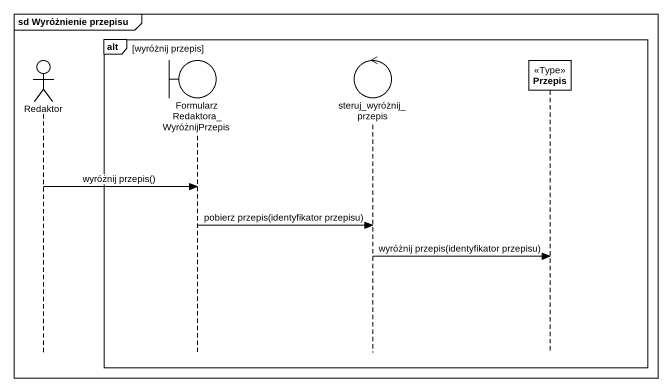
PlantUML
@startuml
mainframe sd Wyróżnienie przepisu
hide footbox
actor Redaktor
boundary "FormularzRedaktora_WyróżnijPrzepis" as FormularzRedaktora
control steruj_wyróżnij_przepis
participant Przepis <<Type>>

alt wyróżnij przepis
  Redaktor -> FormularzRedaktora : wyróżnij przepis()
  FormularzRedaktora -> steruj_wyróżnij_przepis : pobierz przepis(identyfikator przepisu)
  steruj_wyróżnij_przepis -> Przepis : wyróżnij przepis(identyfikator przepisu)
end
@enduml
